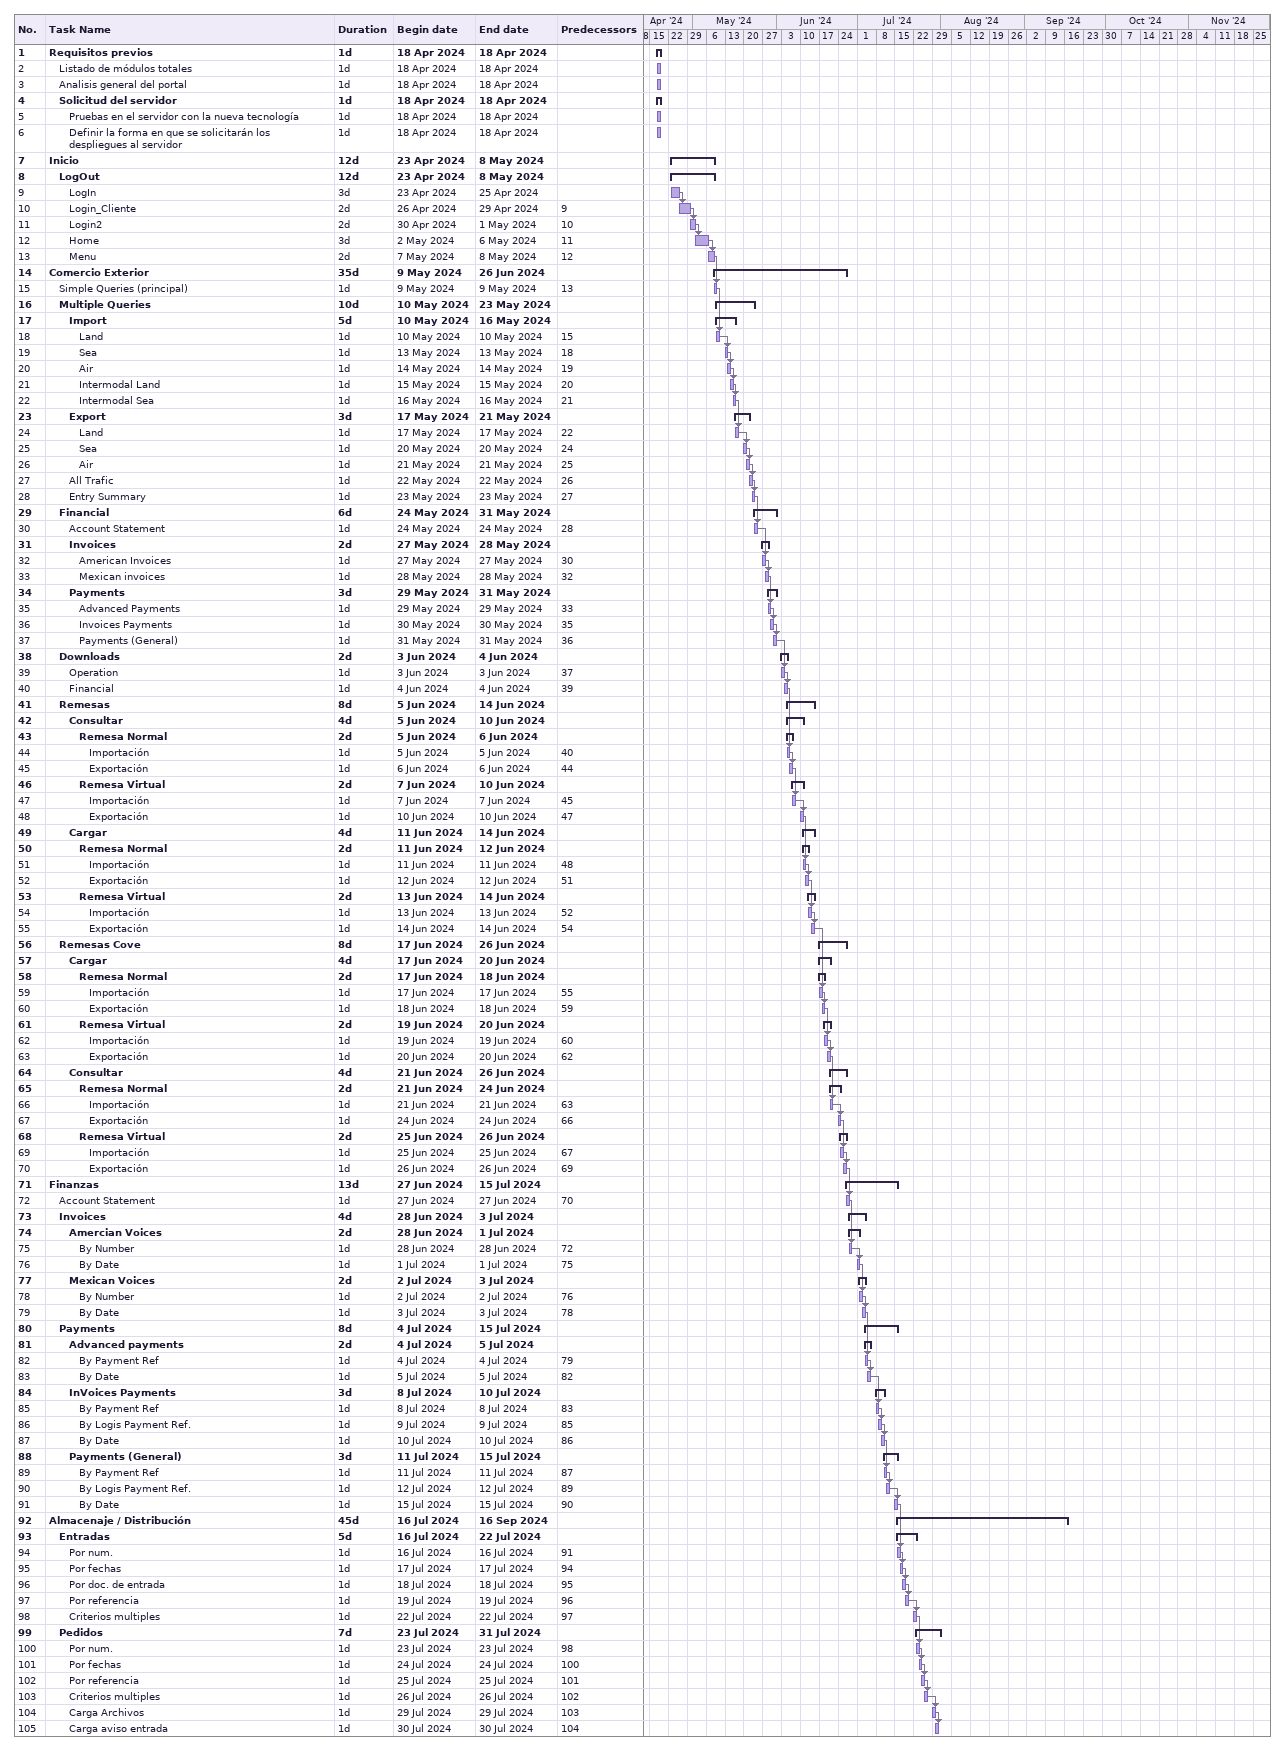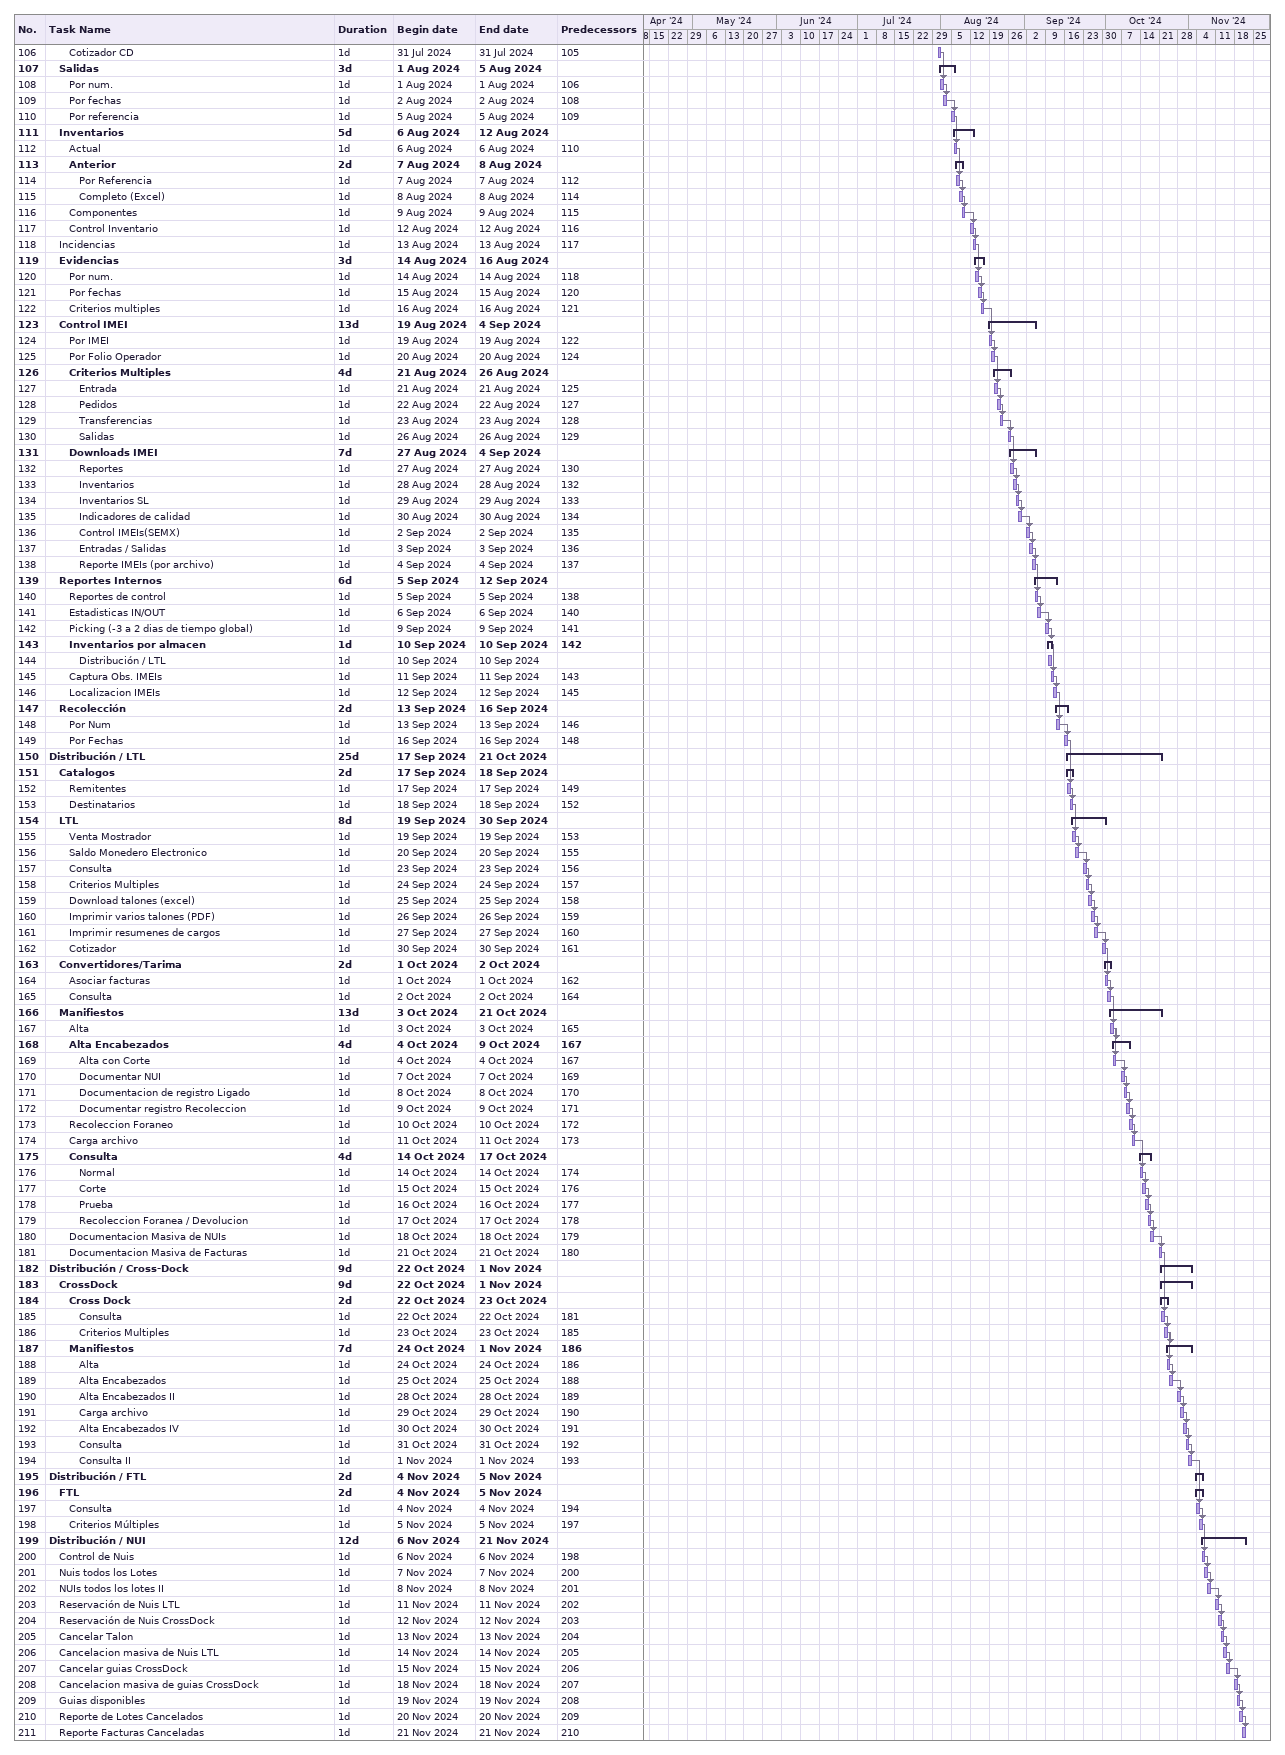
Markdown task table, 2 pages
| ID | Level | Task | Duration | Start | Finish | Predecessors |
|---|---|---|---|---|---|---|
| 1 | 1 | **Requisitos previos** | 1d | 2024-04-18 | 2024-04-18 |  |
| 2 | 2 | Listado de módulos totales | 1d | 2024-04-18 | 2024-04-18 |  |
| 3 | 2 | Analisis general del portal | 1d | 2024-04-18 | 2024-04-18 |  |
| 4 | 2 | **Solicitud del servidor** | 1d | 2024-04-18 | 2024-04-18 |  |
| 5 | 3 | Pruebas en el servidor con la nueva tecnología | 1d | 2024-04-18 | 2024-04-18 |  |
| 6 | 3 | Definir la forma en que se solicitarán los despliegues al servidor | 1d | 2024-04-18 | 2024-04-18 |  |
| 7 | 1 | **Inicio** | 12d | 2024-04-23 | 2024-05-08 |  |
| 8 | 2 | **LogOut** | 12d | 2024-04-23 | 2024-05-08 |  |
| 9 | 3 | LogIn | 3d | 2024-04-23 | 2024-04-25 |  |
| 10 | 3 | Login_Cliente | 2d | 2024-04-26 | 2024-04-29 | 9 |
| 11 | 3 | Login2 | 2d | 2024-04-30 | 2024-05-01 | 10 |
| 12 | 3 | Home | 3d | 2024-05-02 | 2024-05-06 | 11 |
| 13 | 3 | Menu | 2d | 2024-05-07 | 2024-05-08 | 12 |
| 14 | 1 | **Comercio Exterior** | 35d | 2024-05-09 | 2024-06-26 |  |
| 15 | 2 | Simple Queries (principal) | 1d | 2024-05-09 | 2024-05-09 | 13 |
| 16 | 2 | **Multiple Queries** | 10d | 2024-05-10 | 2024-05-23 |  |
| 17 | 3 | **Import** | 5d | 2024-05-10 | 2024-05-16 |  |
| 18 | 4 | Land | 1d | 2024-05-10 | 2024-05-10 | 15 |
| 19 | 4 | Sea | 1d | 2024-05-13 | 2024-05-13 | 18 |
| 20 | 4 | Air | 1d | 2024-05-14 | 2024-05-14 | 19 |
| 21 | 4 | Intermodal Land | 1d | 2024-05-15 | 2024-05-15 | 20 |
| 22 | 4 | Intermodal Sea | 1d | 2024-05-16 | 2024-05-16 | 21 |
| 23 | 3 | **Export** | 3d | 2024-05-17 | 2024-05-21 |  |
| 24 | 4 | Land | 1d | 2024-05-17 | 2024-05-17 | 22 |
| 25 | 4 | Sea | 1d | 2024-05-20 | 2024-05-20 | 24 |
| 26 | 4 | Air | 1d | 2024-05-21 | 2024-05-21 | 25 |
| 27 | 3 | All Trafic | 1d | 2024-05-22 | 2024-05-22 | 26 |
| 28 | 3 | Entry Summary | 1d | 2024-05-23 | 2024-05-23 | 27 |
| 29 | 2 | **Financial** | 6d | 2024-05-24 | 2024-05-31 |  |
| 30 | 3 | Account Statement | 1d | 2024-05-24 | 2024-05-24 | 28 |
| 31 | 3 | **Invoices** | 2d | 2024-05-27 | 2024-05-28 |  |
| 32 | 4 | American Invoices | 1d | 2024-05-27 | 2024-05-27 | 30 |
| 33 | 4 | Mexican invoices | 1d | 2024-05-28 | 2024-05-28 | 32 |
| 34 | 3 | **Payments** | 3d | 2024-05-29 | 2024-05-31 |  |
| 35 | 4 | Advanced Payments | 1d | 2024-05-29 | 2024-05-29 | 33 |
| 36 | 4 | Invoices Payments | 1d | 2024-05-30 | 2024-05-30 | 35 |
| 37 | 4 | Payments (General) | 1d | 2024-05-31 | 2024-05-31 | 36 |
| 38 | 2 | **Downloads** | 2d | 2024-06-03 | 2024-06-04 |  |
| 39 | 3 | Operation | 1d | 2024-06-03 | 2024-06-03 | 37 |
| 40 | 3 | Financial | 1d | 2024-06-04 | 2024-06-04 | 39 |
| 41 | 2 | **Remesas** | 8d | 2024-06-05 | 2024-06-14 |  |
| 42 | 3 | **Consultar** | 4d | 2024-06-05 | 2024-06-10 |  |
| 43 | 4 | **Remesa Normal** | 2d | 2024-06-05 | 2024-06-06 |  |
| 44 | 5 | Importación | 1d | 2024-06-05 | 2024-06-05 | 40 |
| 45 | 5 | Exportación | 1d | 2024-06-06 | 2024-06-06 | 44 |
| 46 | 4 | **Remesa Virtual** | 2d | 2024-06-07 | 2024-06-10 |  |
| 47 | 5 | Importación | 1d | 2024-06-07 | 2024-06-07 | 45 |
| 48 | 5 | Exportación | 1d | 2024-06-10 | 2024-06-10 | 47 |
| 49 | 3 | **Cargar** | 4d | 2024-06-11 | 2024-06-14 |  |
| 50 | 4 | **Remesa Normal** | 2d | 2024-06-11 | 2024-06-12 |  |
| 51 | 5 | Importación | 1d | 2024-06-11 | 2024-06-11 | 48 |
| 52 | 5 | Exportación | 1d | 2024-06-12 | 2024-06-12 | 51 |
| 53 | 4 | **Remesa Virtual** | 2d | 2024-06-13 | 2024-06-14 |  |
| 54 | 5 | Importación | 1d | 2024-06-13 | 2024-06-13 | 52 |
| 55 | 5 | Exportación | 1d | 2024-06-14 | 2024-06-14 | 54 |
| 56 | 2 | **Remesas Cove** | 8d | 2024-06-17 | 2024-06-26 |  |
| 57 | 3 | **Cargar** | 4d | 2024-06-17 | 2024-06-20 |  |
| 58 | 4 | **Remesa Normal** | 2d | 2024-06-17 | 2024-06-18 |  |
| 59 | 5 | Importación | 1d | 2024-06-17 | 2024-06-17 | 55 |
| 60 | 5 | Exportación | 1d | 2024-06-18 | 2024-06-18 | 59 |
| 61 | 4 | **Remesa Virtual** | 2d | 2024-06-19 | 2024-06-20 |  |
| 62 | 5 | Importación | 1d | 2024-06-19 | 2024-06-19 | 60 |
| 63 | 5 | Exportación | 1d | 2024-06-20 | 2024-06-20 | 62 |
| 64 | 3 | **Consultar** | 4d | 2024-06-21 | 2024-06-26 |  |
| 65 | 4 | **Remesa Normal** | 2d | 2024-06-21 | 2024-06-24 |  |
| 66 | 5 | Importación | 1d | 2024-06-21 | 2024-06-21 | 63 |
| 67 | 5 | Exportación | 1d | 2024-06-24 | 2024-06-24 | 66 |
| 68 | 4 | **Remesa Virtual** | 2d | 2024-06-25 | 2024-06-26 |  |
| 69 | 5 | Importación | 1d | 2024-06-25 | 2024-06-25 | 67 |
| 70 | 5 | Exportación | 1d | 2024-06-26 | 2024-06-26 | 69 |
| 71 | 1 | **Finanzas** | 13d | 2024-06-27 | 2024-07-15 |  |
| 72 | 2 | Account Statement | 1d | 2024-06-27 | 2024-06-27 | 70 |
| 73 | 2 | **Invoices** | 4d | 2024-06-28 | 2024-07-03 |  |
| 74 | 3 | **Amercian Voices** | 2d | 2024-06-28 | 2024-07-01 |  |
| 75 | 4 | By Number | 1d | 2024-06-28 | 2024-06-28 | 72 |
| 76 | 4 | By Date | 1d | 2024-07-01 | 2024-07-01 | 75 |
| 77 | 3 | **Mexican Voices** | 2d | 2024-07-02 | 2024-07-03 |  |
| 78 | 4 | By Number | 1d | 2024-07-02 | 2024-07-02 | 76 |
| 79 | 4 | By Date | 1d | 2024-07-03 | 2024-07-03 | 78 |
| 80 | 2 | **Payments** | 8d | 2024-07-04 | 2024-07-15 |  |
| 81 | 3 | **Advanced payments** | 2d | 2024-07-04 | 2024-07-05 |  |
| 82 | 4 | By Payment Ref | 1d | 2024-07-04 | 2024-07-04 | 79 |
| 83 | 4 | By Date | 1d | 2024-07-05 | 2024-07-05 | 82 |
| 84 | 3 | **InVoices Payments** | 3d | 2024-07-08 | 2024-07-10 |  |
| 85 | 4 | By Payment Ref | 1d | 2024-07-08 | 2024-07-08 | 83 |
| 86 | 4 | By Logis Payment Ref. | 1d | 2024-07-09 | 2024-07-09 | 85 |
| 87 | 4 | By Date | 1d | 2024-07-10 | 2024-07-10 | 86 |
| 88 | 3 | **Payments (General)** | 3d | 2024-07-11 | 2024-07-15 |  |
| 89 | 4 | By Payment Ref | 1d | 2024-07-11 | 2024-07-11 | 87 |
| 90 | 4 | By Logis Payment Ref. | 1d | 2024-07-12 | 2024-07-12 | 89 |
| 91 | 4 | By Date | 1d | 2024-07-15 | 2024-07-15 | 90 |
| 92 | 1 | **Almacenaje / Distribución** | 45d | 2024-07-16 | 2024-09-16 |  |
| 93 | 2 | **Entradas** | 5d | 2024-07-16 | 2024-07-22 |  |
| 94 | 3 | Por num. | 1d | 2024-07-16 | 2024-07-16 | 91 |
| 95 | 3 | Por fechas | 1d | 2024-07-17 | 2024-07-17 | 94 |
| 96 | 3 | Por doc. de entrada | 1d | 2024-07-18 | 2024-07-18 | 95 |
| 97 | 3 | Por referencia | 1d | 2024-07-19 | 2024-07-19 | 96 |
| 98 | 3 | Criterios multiples | 1d | 2024-07-22 | 2024-07-22 | 97 |
| 99 | 2 | **Pedidos** | 7d | 2024-07-23 | 2024-07-31 |  |
| 100 | 3 | Por num. | 1d | 2024-07-23 | 2024-07-23 | 98 |
| 101 | 3 | Por fechas | 1d | 2024-07-24 | 2024-07-24 | 100 |
| 102 | 3 | Por referencia | 1d | 2024-07-25 | 2024-07-25 | 101 |
| 103 | 3 | Criterios multiples | 1d | 2024-07-26 | 2024-07-26 | 102 |
| 104 | 3 | Carga Archivos | 1d | 2024-07-29 | 2024-07-29 | 103 |
| 105 | 3 | Carga aviso entrada | 1d | 2024-07-30 | 2024-07-30 | 104 |
| 106 | 3 | Cotizador CD | 1d | 2024-07-31 | 2024-07-31 | 105 |
| 107 | 2 | **Salidas** | 3d | 2024-08-01 | 2024-08-05 |  |
| 108 | 3 | Por num. | 1d | 2024-08-01 | 2024-08-01 | 106 |
| 109 | 3 | Por fechas | 1d | 2024-08-02 | 2024-08-02 | 108 |
| 110 | 3 | Por referencia | 1d | 2024-08-05 | 2024-08-05 | 109 |
| 111 | 2 | **Inventarios** | 5d | 2024-08-06 | 2024-08-12 |  |
| 112 | 3 | Actual | 1d | 2024-08-06 | 2024-08-06 | 110 |
| 113 | 3 | **Anterior** | 2d | 2024-08-07 | 2024-08-08 |  |
| 114 | 4 | Por Referencia | 1d | 2024-08-07 | 2024-08-07 | 112 |
| 115 | 4 | Completo (Excel) | 1d | 2024-08-08 | 2024-08-08 | 114 |
| 116 | 3 | Componentes | 1d | 2024-08-09 | 2024-08-09 | 115 |
| 117 | 3 | Control Inventario | 1d | 2024-08-12 | 2024-08-12 | 116 |
| 118 | 2 | Incidencias | 1d | 2024-08-13 | 2024-08-13 | 117 |
| 119 | 2 | **Evidencias** | 3d | 2024-08-14 | 2024-08-16 |  |
| 120 | 3 | Por num. | 1d | 2024-08-14 | 2024-08-14 | 118 |
| 121 | 3 | Por fechas | 1d | 2024-08-15 | 2024-08-15 | 120 |
| 122 | 3 | Criterios multiples | 1d | 2024-08-16 | 2024-08-16 | 121 |
| 123 | 2 | **Control IMEI** | 13d | 2024-08-19 | 2024-09-04 |  |
| 124 | 3 | Por IMEI | 1d | 2024-08-19 | 2024-08-19 | 122 |
| 125 | 3 | Por Folio Operador | 1d | 2024-08-20 | 2024-08-20 | 124 |
| 126 | 3 | **Criterios Multiples** | 4d | 2024-08-21 | 2024-08-26 |  |
| 127 | 4 | Entrada | 1d | 2024-08-21 | 2024-08-21 | 125 |
| 128 | 4 | Pedidos | 1d | 2024-08-22 | 2024-08-22 | 127 |
| 129 | 4 | Transferencias | 1d | 2024-08-23 | 2024-08-23 | 128 |
| 130 | 4 | Salidas | 1d | 2024-08-26 | 2024-08-26 | 129 |
| 131 | 3 | **Downloads IMEI** | 7d | 2024-08-27 | 2024-09-04 |  |
| 132 | 4 | Reportes | 1d | 2024-08-27 | 2024-08-27 | 130 |
| 133 | 4 | Inventarios | 1d | 2024-08-28 | 2024-08-28 | 132 |
| 134 | 4 | Inventarios SL | 1d | 2024-08-29 | 2024-08-29 | 133 |
| 135 | 4 | Indicadores de calidad | 1d | 2024-08-30 | 2024-08-30 | 134 |
| 136 | 4 | Control IMEIs(SEMX) | 1d | 2024-09-02 | 2024-09-02 | 135 |
| 137 | 4 | Entradas / Salidas | 1d | 2024-09-03 | 2024-09-03 | 136 |
| 138 | 4 | Reporte IMEIs (por archivo) | 1d | 2024-09-04 | 2024-09-04 | 137 |
| 139 | 2 | **Reportes Internos** | 6d | 2024-09-05 | 2024-09-12 |  |
| 140 | 3 | Reportes de control | 1d | 2024-09-05 | 2024-09-05 | 138 |
| 141 | 3 | Estadisticas IN/OUT | 1d | 2024-09-06 | 2024-09-06 | 140 |
| 142 | 3 | Picking (-3 a 2 dias de tiempo global) | 1d | 2024-09-09 | 2024-09-09 | 141 |
| 143 | 3 | **Inventarios por almacen** | 1d | 2024-09-10 | 2024-09-10 | 142 |
| 144 | 4 | Distribución / LTL | 1d | 2024-09-10 | 2024-09-10 |  |
| 145 | 3 | Captura Obs. IMEIs | 1d | 2024-09-11 | 2024-09-11 | 143 |
| 146 | 3 | Localizacion IMEIs | 1d | 2024-09-12 | 2024-09-12 | 145 |
| 147 | 2 | **Recolección** | 2d | 2024-09-13 | 2024-09-16 |  |
| 148 | 3 | Por Num | 1d | 2024-09-13 | 2024-09-13 | 146 |
| 149 | 3 | Por Fechas | 1d | 2024-09-16 | 2024-09-16 | 148 |
| 150 | 1 | **Distribución / LTL** | 25d | 2024-09-17 | 2024-10-21 |  |
| 151 | 2 | **Catalogos** | 2d | 2024-09-17 | 2024-09-18 |  |
| 152 | 3 | Remitentes | 1d | 2024-09-17 | 2024-09-17 | 149 |
| 153 | 3 | Destinatarios | 1d | 2024-09-18 | 2024-09-18 | 152 |
| 154 | 2 | **LTL** | 8d | 2024-09-19 | 2024-09-30 |  |
| 155 | 3 | Venta Mostrador | 1d | 2024-09-19 | 2024-09-19 | 153 |
| 156 | 3 | Saldo Monedero Electronico | 1d | 2024-09-20 | 2024-09-20 | 155 |
| 157 | 3 | Consulta | 1d | 2024-09-23 | 2024-09-23 | 156 |
| 158 | 3 | Criterios Multiples | 1d | 2024-09-24 | 2024-09-24 | 157 |
| 159 | 3 | Download talones (excel) | 1d | 2024-09-25 | 2024-09-25 | 158 |
| 160 | 3 | Imprimir varios talones (PDF) | 1d | 2024-09-26 | 2024-09-26 | 159 |
| 161 | 3 | Imprimir resumenes de cargos | 1d | 2024-09-27 | 2024-09-27 | 160 |
| 162 | 3 | Cotizador | 1d | 2024-09-30 | 2024-09-30 | 161 |
| 163 | 2 | **Convertidores/Tarima** | 2d | 2024-10-01 | 2024-10-02 |  |
| 164 | 3 | Asociar facturas | 1d | 2024-10-01 | 2024-10-01 | 162 |
| 165 | 3 | Consulta | 1d | 2024-10-02 | 2024-10-02 | 164 |
| 166 | 2 | **Manifiestos** | 13d | 2024-10-03 | 2024-10-21 |  |
| 167 | 3 | Alta | 1d | 2024-10-03 | 2024-10-03 | 165 |
| 168 | 3 | **Alta Encabezados** | 4d | 2024-10-04 | 2024-10-09 | 167 |
| 169 | 4 | Alta con Corte | 1d | 2024-10-04 | 2024-10-04 | 167 |
| 170 | 4 | Documentar NUI | 1d | 2024-10-07 | 2024-10-07 | 169 |
| 171 | 4 | Documentacion de registro Ligado | 1d | 2024-10-08 | 2024-10-08 | 170 |
| 172 | 4 | Documentar registro Recoleccion | 1d | 2024-10-09 | 2024-10-09 | 171 |
| 173 | 3 | Recoleccion Foraneo | 1d | 2024-10-10 | 2024-10-10 | 172 |
| 174 | 3 | Carga archivo | 1d | 2024-10-11 | 2024-10-11 | 173 |
| 175 | 3 | **Consulta** | 4d | 2024-10-14 | 2024-10-17 |  |
| 176 | 4 | Normal | 1d | 2024-10-14 | 2024-10-14 | 174 |
| 177 | 4 | Corte | 1d | 2024-10-15 | 2024-10-15 | 176 |
| 178 | 4 | Prueba | 1d | 2024-10-16 | 2024-10-16 | 177 |
| 179 | 4 | Recoleccion Foranea / Devolucion | 1d | 2024-10-17 | 2024-10-17 | 178 |
| 180 | 3 | Documentacion Masiva de NUIs | 1d | 2024-10-18 | 2024-10-18 | 179 |
| 181 | 3 | Documentacion Masiva de Facturas | 1d | 2024-10-21 | 2024-10-21 | 180 |
| 182 | 1 | **Distribución / Cross-Dock** | 9d | 2024-10-22 | 2024-11-01 |  |
| 183 | 2 | **CrossDock** | 9d | 2024-10-22 | 2024-11-01 |  |
| 184 | 3 | **Cross Dock** | 2d | 2024-10-22 | 2024-10-23 |  |
| 185 | 4 | Consulta | 1d | 2024-10-22 | 2024-10-22 | 181 |
| 186 | 4 | Criterios Multiples | 1d | 2024-10-23 | 2024-10-23 | 185 |
| 187 | 3 | **Manifiestos** | 7d | 2024-10-24 | 2024-11-01 | 186 |
| 188 | 4 | Alta | 1d | 2024-10-24 | 2024-10-24 | 186 |
| 189 | 4 | Alta Encabezados | 1d | 2024-10-25 | 2024-10-25 | 188 |
| 190 | 4 | Alta Encabezados II | 1d | 2024-10-28 | 2024-10-28 | 189 |
| 191 | 4 | Carga archivo | 1d | 2024-10-29 | 2024-10-29 | 190 |
| 192 | 4 | Alta Encabezados IV | 1d | 2024-10-30 | 2024-10-30 | 191 |
| 193 | 4 | Consulta | 1d | 2024-10-31 | 2024-10-31 | 192 |
| 194 | 4 | Consulta II | 1d | 2024-11-01 | 2024-11-01 | 193 |
| 195 | 1 | **Distribución / FTL** | 2d | 2024-11-04 | 2024-11-05 |  |
| 196 | 2 | **FTL** | 2d | 2024-11-04 | 2024-11-05 |  |
| 197 | 3 | Consulta | 1d | 2024-11-04 | 2024-11-04 | 194 |
| 198 | 3 | Criterios Múltiples | 1d | 2024-11-05 | 2024-11-05 | 197 |
| 199 | 1 | **Distribución / NUI** | 12d | 2024-11-06 | 2024-11-21 |  |
| 200 | 2 | Control de Nuis | 1d | 2024-11-06 | 2024-11-06 | 198 |
| 201 | 2 | Nuis todos los Lotes | 1d | 2024-11-07 | 2024-11-07 | 200 |
| 202 | 2 | NUIs todos los lotes II | 1d | 2024-11-08 | 2024-11-08 | 201 |
| 203 | 2 | Reservación de Nuis LTL | 1d | 2024-11-11 | 2024-11-11 | 202 |
| 204 | 2 | Reservación de Nuis CrossDock | 1d | 2024-11-12 | 2024-11-12 | 203 |
| 205 | 2 | Cancelar Talon | 1d | 2024-11-13 | 2024-11-13 | 204 |
| 206 | 2 | Cancelacion masiva de Nuis LTL | 1d | 2024-11-14 | 2024-11-14 | 205 |
| 207 | 2 | Cancelar guias CrossDock | 1d | 2024-11-15 | 2024-11-15 | 206 |
| 208 | 2 | Cancelacion masiva de guias CrossDock | 1d | 2024-11-18 | 2024-11-18 | 207 |
| 209 | 2 | Guias disponibles | 1d | 2024-11-19 | 2024-11-19 | 208 |
| 210 | 2 | Reporte de Lotes Cancelados | 1d | 2024-11-20 | 2024-11-20 | 209 |
| 211 | 2 | Reporte Facturas Canceladas | 1d | 2024-11-21 | 2024-11-21 | 210 |
